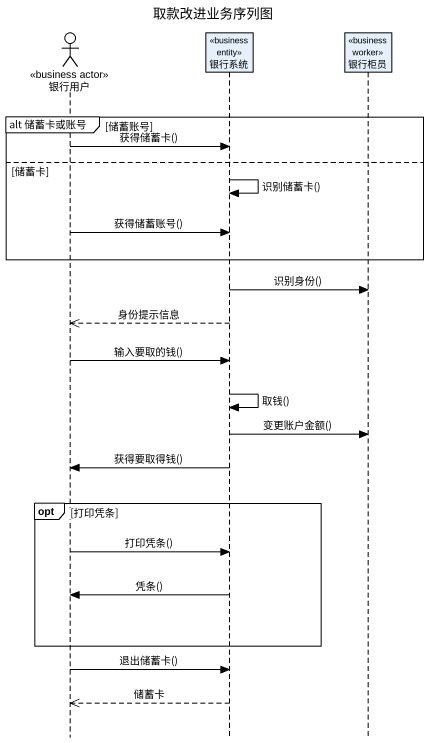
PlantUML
@startuml
title 取款改进业务序列图
hide footbox
actor 银行用户 <<business actor>>
participant 银行系统 <<business entity>>
participant 银行柜员 <<business worker>>

group alt 储蓄卡或账号 [储蓄账号]
  银行用户 -> 银行系统 : 获得储蓄卡()
else 储蓄卡
  银行系统 -> 银行系统 : 识别储蓄卡()
  银行用户 -> 银行系统 : 获得储蓄账号()
end
银行系统 -> 银行柜员 : 识别身份()
银行系统 -->> 银行用户 : 身份提示信息
银行用户 -> 银行系统 : 输入要取的钱()
银行系统 -> 银行系统 : 取钱()
银行系统 -> 银行柜员 : 变更账户金额()
银行系统 -> 银行用户 : 获得要取得钱()
opt 打印凭条
  银行用户 -> 银行系统 : 打印凭条()
  银行系统 -> 银行用户 : 凭条()
end
银行用户 -> 银行系统 : 退出储蓄卡()
银行系统 -->> 银行用户 : 储蓄卡
@enduml
